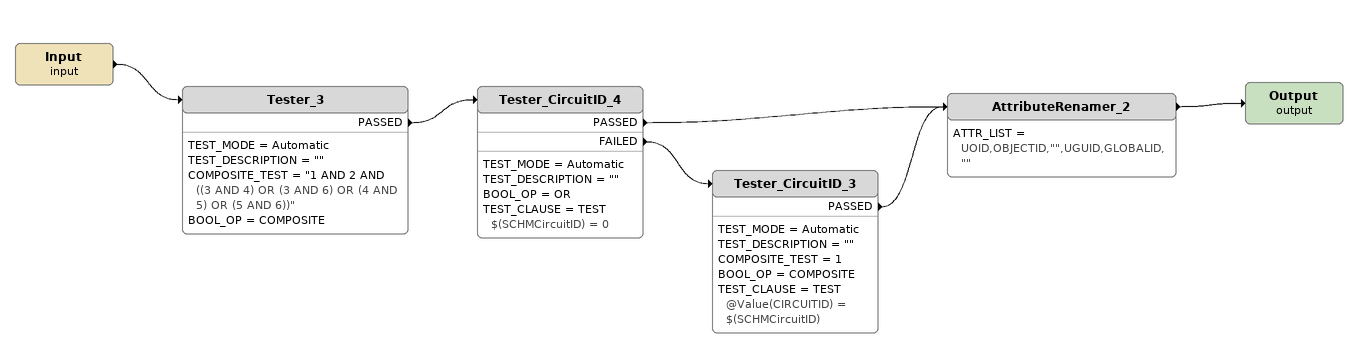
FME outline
Input (input)
    -> Tester_3
Tester_3
    TEST_MODE = Automatic
    TEST_DESCRIPTION = ""
    COMPOSITE_TEST = "1 AND 2 AND ((3 AND 4) OR (3 AND 6) OR (4 AND 5) OR (5 AND 6))"
    BOOL_OP = COMPOSITE
    PASSED -> Tester_CircuitID_4
Tester_CircuitID_4
    TEST_MODE = Automatic
    TEST_DESCRIPTION = ""
    BOOL_OP = OR
    TEST_CLAUSE = TEST $(SCHMCircuitID) = 0
    PASSED -> AttributeRenamer_2
    FAILED -> Tester_CircuitID_3
Tester_CircuitID_3
    TEST_MODE = Automatic
    TEST_DESCRIPTION = ""
    COMPOSITE_TEST = 1
    BOOL_OP = COMPOSITE
    TEST_CLAUSE = TEST @Value(CIRCUITID) = $(SCHMCircuitID)
    PASSED -> AttributeRenamer_2
AttributeRenamer_2
    ATTR_LIST = UOID,OBJECTID,"",UGUID,GLOBALID,""
    -> Output (output)
Output (output)
